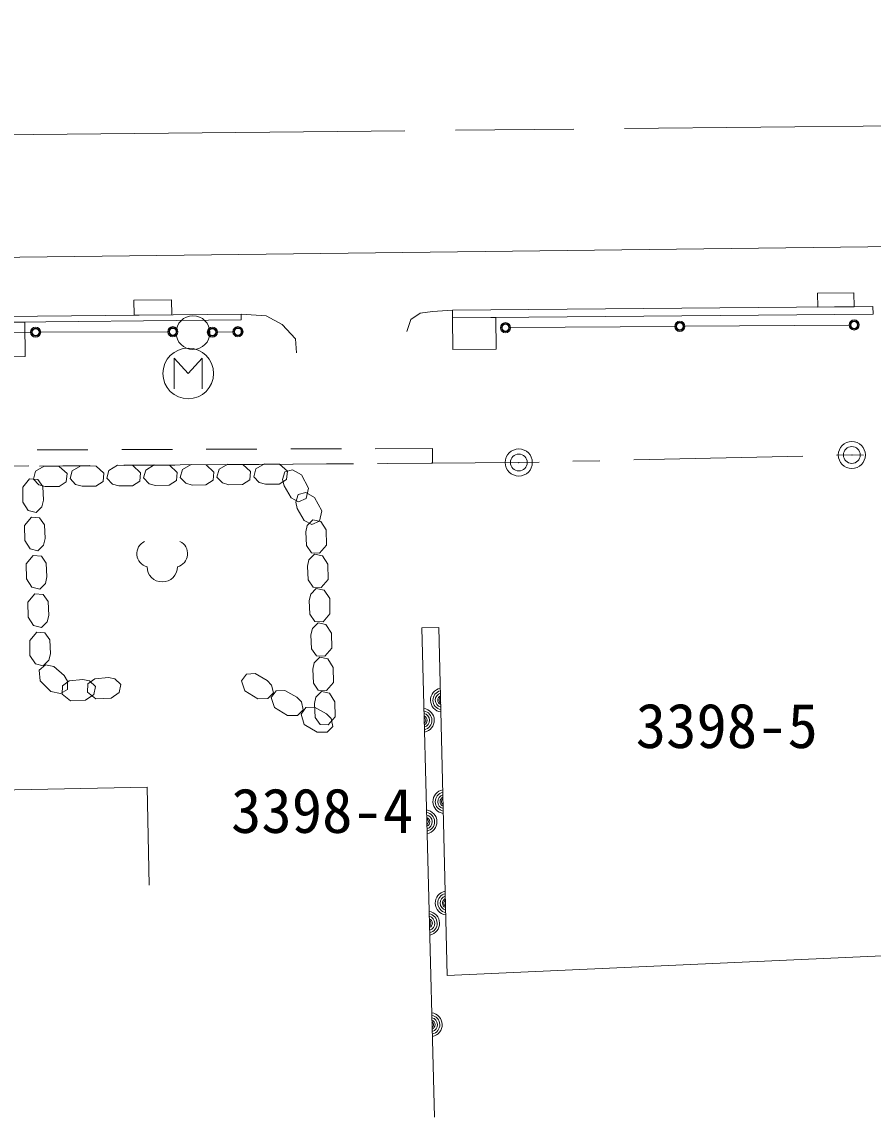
# Model space of a CAD drawing. Units: millimetres, scale not verified. Extents: x 40000 to 680000, y 20000 to 380000.
# Drawn here: x 341599 to 366774, y 252496 to 284873 of the extents above; entities that cross this region are included whole.
import ezdxf
from ezdxf.enums import TextEntityAlignment as Align

# ---------------------------------------------------------------- set-up
doc = ezdxf.new("R2010")
doc.units = ezdxf.units.MM
doc.header["$LTSCALE"] = 1000
doc.header["$PDMODE"] = 32
doc.header["$PDSIZE"] = 500
doc.linetypes.add('CHAIN', pattern=[18.5, 12, -1.5, 3.5, -1.5])
for name, color, linetype, lineweight in [('M-BGD', 7, 'Continuous', 13), ('M-BGD-EXST', 7, 'Continuous', 13), ('M-BMK', 2, 'CHAIN', 13), ('M-BMK-OTRS', 5, 'Continuous', 13), ('M-BMK-ROW', 30, 'Continuous', 13)]:
    doc.layers.add(name, color=color, linetype=linetype, lineweight=lineweight)
doc.layers.add('M-BMK-HTXT', color=7, linetype='Continuous')
doc.styles.add('ＭＳ ゴシック', font='')
doc.styles.get('ＭＳ ゴシック').set_extended_font_data('MS Gothic')

msp = doc.modelspace()

# ---------------------------------------------------------------- linework, layer by layer
at = {"layer": 'M-BGD'}
for p, q in [((356050, 275834), (360907, 275872)), ((361207, 275874), (366064, 275912)), ((341855, 275699), (338096, 275686)), ((345915, 275714), (342155, 275700)), ((347382, 275705), (347839, 275712)), ((342051, 272221), (343551, 272226)), ((344551, 272230), (346051, 272235)), ((347051, 272238), (348551, 272243)), ((349551, 272247), (351051, 272252)), ((352051, 272255), (353744, 272261)), ((353744, 272261), (353747, 271829)), ((342258, 271742), (342004, 271591)), ((342119, 271737), (343619, 271749)), ((342705, 271733), (342258, 271742)), ((342937, 271519), (342705, 271733)), ((343344, 271753), (343089, 271602)), ((343791, 271744), (343344, 271753)), ((344023, 271531), (343791, 271744)), ((344430, 271765), (344175, 271614)), ((344877, 271756), (344430, 271765)), ((344619, 271757), (346119, 271769)), ((345108, 271542), (344877, 271756)), ((345515, 271776), (345261, 271625)), ((345962, 271767), (345515, 271776)), ((346194, 271554), (345962, 271767)), ((346601, 271787), (346346, 271637)), ((347048, 271779), (346601, 271787)), ((347280, 271565), (347048, 271779)), ((347119, 271777), (348619, 271789)), ((347432, 271648), (347369, 271417)), ((347687, 271799), (347432, 271648)), ((348134, 271790), (347687, 271799)), ((348365, 271577), (348134, 271790)), ((348518, 271660), (348454, 271428)), ((348772, 271810), (348518, 271660)), ((349219, 271802), (348772, 271810)), ((349451, 271588), (349219, 271802)), ((349619, 271797), (351119, 271808)), ((352119, 271816), (353747, 271829)), ((341827, 271362), (341622, 271123)), ((342070, 271347), (341827, 271362)), ((342004, 271591), (341940, 271359)), ((341940, 271359), (342104, 271186)), ((342215, 271137), (342070, 271347)), ((342913, 271276), (342937, 271519)), ((343089, 271602), (343026, 271371)), ((343026, 271371), (343189, 271198)), ((343998, 271288), (344023, 271531)), ((344175, 271614), (344112, 271382)), ((344112, 271382), (344275, 271209)), ((345084, 271299), (345108, 271542)), ((345261, 271625), (345197, 271394)), ((345197, 271394), (345361, 271221)), ((346170, 271311), (346194, 271554)), ((346346, 271637), (346283, 271405)), ((346283, 271405), (346446, 271232)), ((347040, 271185), (347255, 271322)), ((347255, 271322), (347280, 271565)), ((347369, 271417), (347532, 271244)), ((348126, 271196), (348341, 271334)), ((348341, 271334), (348365, 271577)), ((348454, 271428), (348618, 271255)), ((349212, 271208), (349427, 271345)), ((349375, 271573), (349305, 271345)), ((349305, 271345), (349353, 271156)), ((349607, 271632), (349375, 271573)), ((349427, 271345), (349451, 271588)), ((349864, 271485), (349607, 271632)), ((350077, 271092), (349864, 271485)), ((341622, 271123), (341629, 270676)), ((342104, 271186), (342292, 271135)), ((342234, 270731), (342215, 271137)), ((342292, 271135), (342698, 271139)), ((342698, 271139), (342913, 271276)), ((343189, 271198), (343377, 271146)), ((343377, 271146), (343783, 271150)), ((343783, 271150), (343998, 271288)), ((344275, 271209), (344463, 271158)), ((344463, 271158), (344869, 271162)), ((344869, 271162), (345084, 271299)), ((345361, 271221), (345549, 271169)), ((345549, 271169), (345955, 271173)), ((345955, 271173), (346170, 271311)), ((346446, 271232), (346634, 271181)), ((346634, 271181), (347040, 271185)), ((347532, 271244), (347720, 271192)), ((347720, 271192), (348126, 271196)), ((348618, 271255), (348806, 271204)), ((348806, 271204), (349212, 271208)), ((349353, 271156), (349558, 270805)), ((350006, 270785), (350077, 271092)), ((341629, 270676), (341789, 270427)), ((342189, 270541), (342234, 270731)), ((349558, 270805), (349783, 270686)), ((349767, 270899), (349697, 270672)), ((349697, 270672), (349745, 270483)), ((349999, 270958), (349767, 270899)), ((349783, 270686), (350006, 270785)), ((350256, 270811), (349999, 270958)), ((350469, 270418), (350256, 270811)), ((341789, 270427), (342022, 270372)), ((342022, 270372), (342189, 270541)), ((349745, 270483), (349950, 270132)), ((350398, 270111), (350469, 270418)), ((341879, 270228), (341674, 269989)), ((342123, 270213), (341879, 270228)), ((342268, 270003), (342123, 270213)), ((349950, 270132), (350175, 270013)), ((350205, 270156), (350038, 269986)), ((350175, 270013), (350398, 270111)), ((350438, 270102), (350205, 270156)), ((350599, 269854), (350438, 270102)), ((341674, 269989), (341681, 269542)), ((342286, 269597), (342268, 270003)), ((350038, 269986), (349994, 269796)), ((349994, 269796), (350015, 269391)), ((350608, 269407), (350599, 269854)), ((341681, 269542), (341841, 269293)), ((342074, 269238), (342241, 269408)), ((342241, 269408), (342286, 269597)), ((350015, 269391), (350161, 269182)), ((350404, 269167), (350608, 269407)), ((341931, 269095), (341726, 268855)), ((341841, 269293), (342074, 269238)), ((342175, 269079), (341931, 269095)), ((342320, 268869), (342175, 269079)), ((350256, 269141), (350090, 268971)), ((350161, 269182), (350404, 269167)), ((350490, 269087), (350256, 269141)), ((350651, 268838), (350490, 269087)), ((341726, 268855), (341733, 268408)), ((342338, 268463), (342320, 268869)), ((350090, 268971), (350046, 268781)), ((350046, 268781), (350066, 268375)), ((350659, 268391), (350651, 268838)), ((341733, 268408), (341893, 268159)), ((342294, 268274), (342338, 268463)), ((341893, 268159), (342126, 268104)), ((342126, 268104), (342294, 268274)), ((350066, 268375), (350212, 268166)), ((350307, 268125), (350141, 267955)), ((350212, 268166), (350455, 268151)), ((350541, 268071), (350307, 268125)), ((350455, 268151), (350659, 268391)), ((341984, 267961), (341779, 267721)), ((342227, 267945), (341984, 267961)), ((342372, 267735), (342227, 267945)), ((350141, 267955), (350097, 267765)), ((350097, 267765), (350117, 267360)), ((350702, 267823), (350541, 268071)), ((350711, 267376), (350702, 267823)), ((341779, 267721), (341786, 267275)), ((342391, 267329), (342372, 267735)), ((341786, 267275), (341945, 267025)), ((342179, 266970), (342346, 267140)), ((342346, 267140), (342391, 267329)), ((350117, 267360), (350263, 267151)), ((350263, 267151), (350507, 267136)), ((350507, 267136), (350711, 267376)), ((342036, 266827), (341831, 266588)), ((341945, 267025), (342179, 266970)), ((342279, 266811), (342036, 266827)), ((342424, 266601), (342279, 266811)), ((350192, 266940), (350148, 266750)), ((350358, 267110), (350192, 266940)), ((350592, 267056), (350358, 267110)), ((350753, 266807), (350592, 267056)), ((350762, 266360), (350753, 266807)), ((341831, 266588), (341838, 266141)), ((342443, 266196), (342424, 266601)), ((350148, 266750), (350168, 266344)), ((341838, 266141), (341998, 265891)), ((342398, 266006), (342443, 266196)), ((350168, 266344), (350314, 266135)), ((350558, 266120), (350762, 266360)), ((341998, 265891), (342231, 265836)), ((342298, 265867), (342114, 265707)), ((342231, 265836), (342398, 266006)), ((342548, 265820), (342298, 265867)), ((342847, 265546), (342548, 265820)), ((350243, 265924), (350199, 265734)), ((350410, 266094), (350243, 265924)), ((350314, 266135), (350558, 266120)), ((350643, 266040), (350410, 266094)), ((350804, 265792), (350643, 266040)), ((342114, 265707), (342137, 265393)), ((342949, 265379), (342847, 265546)), ((348241, 265595), (348098, 265397)), ((348496, 265606), (348241, 265595)), ((348849, 265407), (348496, 265606)), ((350199, 265734), (350219, 265329)), ((350813, 265345), (350804, 265792)), ((342137, 265393), (342456, 265080)), ((342796, 265243), (342788, 264999)), ((343001, 265395), (342796, 265243)), ((342950, 265141), (342949, 265379)), ((343405, 265428), (343001, 265395)), ((343596, 265389), (343405, 265428)), ((343550, 265304), (343542, 265060)), ((343754, 265456), (343550, 265304)), ((343771, 265228), (343596, 265389)), ((343724, 264993), (343771, 265228)), ((344159, 265488), (343754, 265456)), ((344350, 265449), (344159, 265488)), ((344525, 265288), (344350, 265449)), ((344478, 265053), (344525, 265288)), ((348098, 265397), (348192, 265096)), ((348986, 265268), (348849, 265407)), ((349041, 265036), (348986, 265268)), ((350219, 265329), (350365, 265119)), ((350609, 265105), (350813, 265345)), ((342456, 265080), (342745, 265016)), ((342745, 265016), (342950, 265141)), ((342788, 264999), (343034, 264803)), ((343481, 264825), (343724, 264993)), ((343542, 265060), (343788, 264863)), ((343788, 264863), (344235, 264885)), ((344235, 264885), (344478, 265053)), ((348192, 265096), (348574, 264865)), ((348574, 264865), (348870, 264868)), ((348870, 264868), (349041, 265036)), ((349119, 265099), (348976, 264901)), ((348976, 264901), (349070, 264601)), ((349374, 265111), (349119, 265099)), ((349727, 264911), (349374, 265111)), ((349864, 264772), (349727, 264911)), ((350294, 264909), (350250, 264719)), ((350461, 265079), (350294, 264909)), ((350365, 265119), (350609, 265105)), ((350694, 265025), (350461, 265079)), ((350855, 264776), (350694, 265025)), ((343034, 264803), (343481, 264825)), ((349070, 264601), (349452, 264369)), ((349748, 264372), (349919, 264540)), ((349997, 264603), (349854, 264405)), ((349919, 264540), (349864, 264772)), ((350252, 264615), (349997, 264603)), ((350250, 264719), (350271, 264313)), ((350605, 264415), (350252, 264615)), ((350864, 264329), (350855, 264776)), ((349452, 264369), (349748, 264372)), ((349854, 264405), (349948, 264105)), ((350271, 264313), (350416, 264104)), ((350742, 264276), (350605, 264415)), ((350660, 264089), (350864, 264329)), ((350797, 264044), (350742, 264276)), ((349948, 264105), (350330, 263873)), ((350330, 263873), (350626, 263876)), ((350416, 264104), (350660, 264089)), ((350626, 263876), (350797, 264044)), ((345301, 262252), (338333, 262111)), ((345360, 259348), (345301, 262252)), ((354175, 256680), (370782, 257429))]:
    msp.add_line(p, q, dxfattribs=at)
for points in [[(365138, 276444), (366210, 276454), (366206, 276866), (365134, 276857)], [(344915, 276201), (346032, 276212), (346028, 276653), (344911, 276642)], [(324975, 276003), (348087, 276233), (348089, 276063), (324977, 275833)], [(354333, 276124), (366771, 276231), (366769, 276458), (354331, 276351)], [(340376, 275986), (341689, 275999), (341699, 274982), (340386, 274969)], [(354333, 276124), (355618, 276135), (355626, 275198), (354341, 275186)]]:
    msp.add_lwpolyline(points, close=True, dxfattribs=at)
for points in [[(348087, 276233), (348824, 276182), (349294, 275926), (349687, 275503), (349717, 275086)], [(352982, 275723), (353104, 276075), (353378, 276265), (353747, 276313), (354331, 276351)], [(353801, 252496), (353424, 266957), (353934, 266965), (354175, 256680)]]:
    msp.add_lwpolyline(points, dxfattribs=at)
for centre, radius in [((346659, 275687), 500), ((346065, 275714), 150), ((347989, 275714), 150), ((355900, 275833), 150), ((355900, 275833), 120), ((355900, 275833), 100), ((361057, 275873), 150), ((361057, 275873), 120), ((361057, 275873), 100), ((366214, 275913), 150), ((366214, 275913), 120), ((366214, 275913), 100), ((342005, 275700), 150), ((342005, 275700), 120), ((342005, 275700), 100), ((346065, 275714), 120), ((346065, 275714), 100), ((347232, 275702), 150), ((347232, 275702), 120), ((347232, 275702), 100), ((347989, 275714), 120), ((347989, 275714), 100)]:
    msp.add_circle(centre, radius, dxfattribs=at)
for centre, radius, start, end in [((345402, 269155), 402, 116.087, 255.3342), ((346098, 269155), 402, 284.6658, 63.913), ((345750, 268766), 450, 180, 0), ((354038, 264823), 354, 100.1412, 262.5464), ((354038, 264823), 283, 102.3652, 260.3223), ((354038, 264823), 212, 106.1116, 256.576), ((354038, 264823), 142, 113.8233, 248.8643), ((354038, 264823), 100, 124.141, 238.5466), ((353441, 264224), 354, 280.2907, 82.6959), ((353441, 264224), 283, 282.5147, 80.4719), ((353441, 264224), 212, 286.2611, 76.7255), ((353441, 264224), 142, 293.9728, 69.0138), ((353441, 264224), 100, 304.2905, 58.6961), ((354108, 261823), 354, 100.1412, 262.5464), ((354108, 261823), 283, 102.3652, 260.3223), ((354108, 261823), 212, 106.1116, 256.576), ((354108, 261823), 142, 113.8233, 248.8643), ((354108, 261823), 100, 124.141, 238.5466), ((353520, 261225), 354, 280.2907, 82.6959), ((353520, 261225), 283, 282.5147, 80.4719), ((353520, 261225), 212, 286.2611, 76.7255), ((353520, 261225), 142, 293.9728, 69.0138), ((353520, 261225), 100, 304.2905, 58.6961), ((354179, 258824), 354, 100.1412, 262.5464), ((354179, 258824), 283, 102.3652, 260.3223), ((354179, 258824), 212, 106.1116, 256.576), ((354179, 258824), 142, 113.8233, 248.8643), ((354179, 258824), 100, 124.141, 238.5466), ((353598, 258226), 354, 280.2907, 82.6959), ((353598, 258226), 283, 282.5147, 80.4719), ((353598, 258226), 212, 286.2611, 76.7255), ((353598, 258226), 142, 293.9728, 69.0138), ((353598, 258226), 100, 304.2905, 58.6961), ((353676, 255227), 354, 280.2907, 82.6959), ((353676, 255227), 283, 282.5147, 80.4719), ((353676, 255227), 212, 286.2611, 76.7255), ((353676, 255227), 142, 293.9728, 69.0138), ((353676, 255227), 100, 304.2905, 58.6961)]:
    msp.add_arc(centre, radius, start, end, dxfattribs=at)
at = {"layer": 'M-BGD-EXST'}
for p, q in [((346106, 274030), (346106, 274930)), ((346106, 274930), (346518, 274480)), ((346518, 274480), (346931, 274930)), ((346931, 274930), (346931, 274030))]:
    msp.add_line(p, q, dxfattribs=at)
msp.add_circle((346518, 274480), 750, dxfattribs=at)
at = {"layer": 'M-BMK'}
msp.add_lwpolyline([(71324, 278412), (113224, 278874), (171181, 279581), (216360, 280066), (249242, 280517), (271324, 280774), (314816, 281262), (340925, 281538), (371243, 281838), (427529, 282782), (471339, 283386), (520122, 284114), (554459, 284691), (571482, 284873)], dxfattribs=at)
at = {"layer": 'M-BMK-OTRS'}
msp.add_lwpolyline([(324545, 277715), (385230, 278451), (460368, 279268), (465433, 279402)], dxfattribs=at)
at = {"layer": 'M-BMK-ROW'}
for p, q in [((364691, 272037), (359693, 271924)), ((366145, 272070), (365691, 272060)), ((366491, 272068), (366145, 272070)), ((336809, 271713), (341809, 271747)), ((342809, 271754), (343609, 271759)), ((344609, 271766), (349608, 271801)), ((350608, 271808), (351408, 271813)), ((352408, 271820), (356295, 271847)), ((356893, 271860), (356295, 271847)), ((358693, 271901), (357893, 271883))]:
    msp.add_line(p, q, dxfattribs=at)
for centre in [(366145, 272070), (356295, 271847)]:
    msp.add_circle(centre, 400, dxfattribs=at)
for p in [(366145, 272070), (356295, 271847)]:
    msp.add_point(p, dxfattribs=at)

# ---------------------------------------------------------------- texts
at = {"layer": 'M-BMK-HTXT', "style": 'ＭＳ ゴシック'}
for s, p in [('3398-5', (362448, 263010)), ('3398-4', (350478, 260501))]:
    msp.add_text(s, height=1320, dxfattribs=at).set_placement(p, align=Align.BOTTOM_CENTER)

doc.saveas('drawing.dxf')
